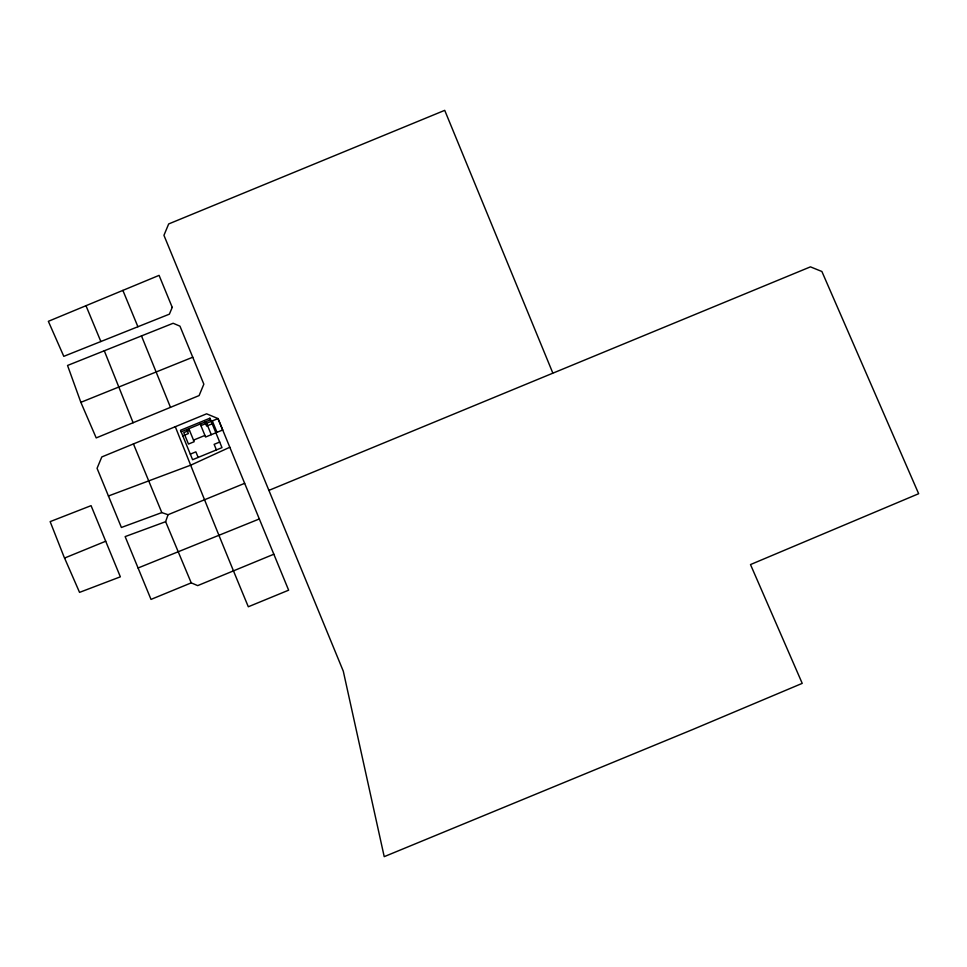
<?xml version="1.0" encoding="UTF-8"?>
<svg xmlns="http://www.w3.org/2000/svg" width="967" height="967" viewBox="0 0 967 967"><rect width="100%" height="100%" fill="white"/><g stroke="black" fill="none" stroke-linecap="round" stroke-linejoin="round"><path stroke-width="1.45" d="M273.83 554.224L197.703 585.615L191.236 582.871L165.623 521.672L168.04 514.722L244.663 483.331M229.808 447.25L191.055 465.042L108.437 495.986L97.063 468.318L101.801 456.944L206.612 413.816L218.01 418.578L288.637 590.184L248.314 606.768C223.425 546.947 199.25 486.872 175.293 426.689M268.886 490.39L810.443 266.856L821.89 271.497L918.65 493.714L750.501 564.571L802.223 683.367L692.723 729.505L384.213 856.653L343.297 671.195L163.943 235.319L168.681 223.945L444.723 110.347L552.761 372.899M170.482 407.349L96.204 437.918L80.853 402.332L67.545 365.466L173.141 323.268L179.959 326.157L203.844 384.177L199.105 395.576L170.482 407.349L141.484 335.924M181.155 431.862L210.528 419.787M189.484 430.303L183.778 432.648L188.468 444.058L194.174 441.714L188.819 428.707M200.894 425.613L218.01 418.578L222.7 429.989L205.584 437.024L200.242 424.017M182.799 435.875L188.36 433.591L186.716 429.578M212.184 423.8L206.624 426.084L204.968 422.071M193.521 440.13L204.931 435.428M190.318 454.139L195.866 451.855L198.162 457.427M219.69 442.064L214.13 444.349L216.427 449.921M191.236 582.871L151.009 599.407L125.142 536.6L165.623 521.697M64.559 558.056L105.705 541.242L120.355 576.828L79.548 592.372L63.774 556.255L50.151 521.624L91.067 505.656L105.705 541.242M259.313 518.965L138.076 567.992M192.759 357.222L80.853 402.332M168.04 514.722L161.815 512.595L121.395 527.474L108.437 495.986M85.978 305.693L100.858 341.532M122.882 290.402L137.906 326.725M161.815 512.595L133.434 443.913M212.305 420.923L216.995 432.334M206.6 423.268L211.29 434.679M104.291 350.779L133.12 422.724M172.235 307.373L169.37 314.166L63.798 356.339L48.35 321.322L159.084 275.365L172.235 307.373M209.887 418.228L180.515 430.303L192.602 459.712L221.987 447.636L209.887 418.228"/></g></svg>
